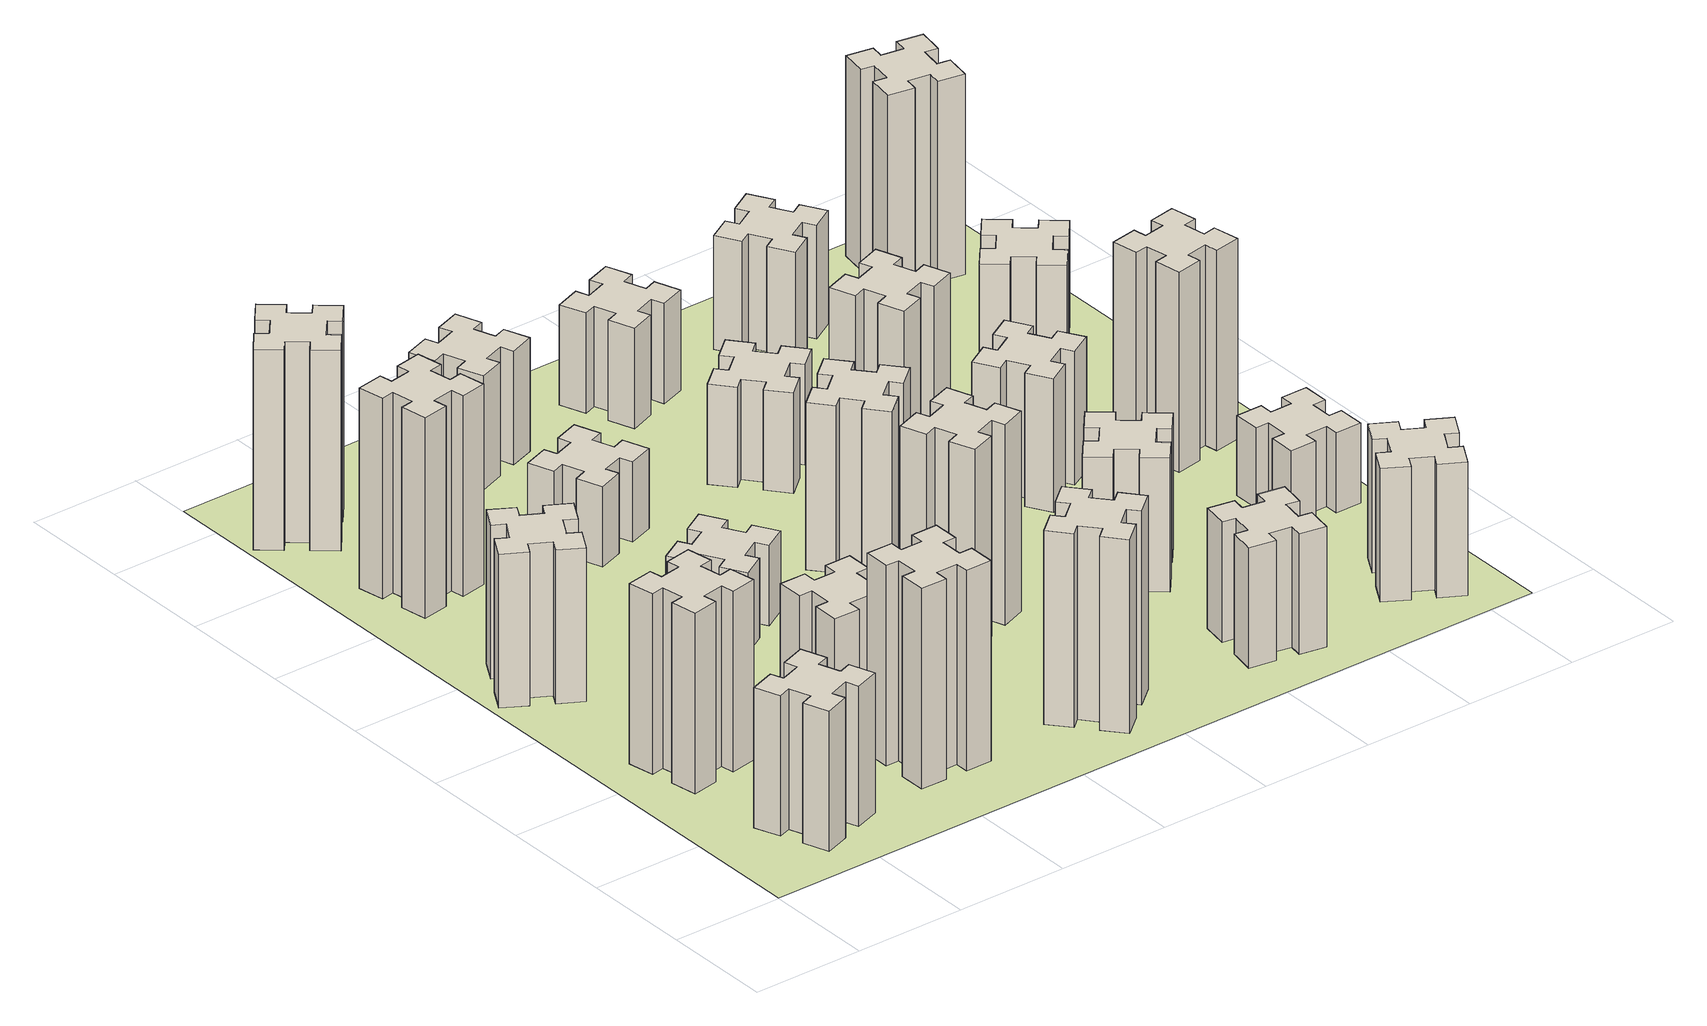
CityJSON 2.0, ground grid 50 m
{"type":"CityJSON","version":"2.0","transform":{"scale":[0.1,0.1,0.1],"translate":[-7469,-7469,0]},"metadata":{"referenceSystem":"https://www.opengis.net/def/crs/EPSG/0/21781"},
"CityObjects":{
"building1":{"type":"Building","attributes":{"class":"1000","function":"1000","usage":"1000","yearOfConstruction":2016,"roofType":"1000","measuredHeight":63,"storeysAboveGround":30,"storeysBelowGround":0},"geometry":[{"type":"Solid","lod":"1","boundaries":[[[[0,1,2,3,4,5,6,7,8,9,10,11,12,13,14,15,16,17,18,19]],[[17,16,20,21]],[[16,15,22,20]],[[15,14,23,22]],[[14,13,24,23]],[[13,12,25,24]],[[12,11,26,25]],[[11,10,27,26]],[[10,9,28,27]],[[9,8,29,28]],[[8,7,30,29]],[[7,6,31,30]],[[6,5,32,31]],[[5,4,33,32]],[[4,3,34,33]],[[3,2,35,34]],[[2,1,36,35]],[[1,0,37,36]],[[0,19,38,37]],[[19,18,39,38]],[[18,17,21,39]],[[24,25,26,27,28,29,30,31,32,33,34,35,36,37,38,39,21,20,22,23]]]]}]},
"building2":{"type":"Building","attributes":{"class":"1000","function":"1000","usage":"1000","yearOfConstruction":2016,"roofType":"1000","measuredHeight":81,"storeysAboveGround":30,"storeysBelowGround":0},"geometry":[{"type":"Solid","lod":"1","boundaries":[[[[40,41,42,43,44,45,46,47,48,49,50,51,52,53,54,55,56,57,58,59]],[[57,56,60,61]],[[56,55,62,60]],[[55,54,63,62]],[[54,53,64,63]],[[53,52,65,64]],[[52,51,66,65]],[[51,50,67,66]],[[50,49,68,67]],[[49,48,69,68]],[[48,47,70,69]],[[47,46,71,70]],[[46,45,72,71]],[[45,44,73,72]],[[44,43,74,73]],[[43,42,75,74]],[[42,41,76,75]],[[41,40,77,76]],[[40,59,78,77]],[[59,58,79,78]],[[58,57,61,79]],[[64,65,66,67,68,69,70,71,72,73,74,75,76,77,78,79,61,60,62,63]]]]}]},
"building3":{"type":"Building","attributes":{"class":"1000","function":"1000","usage":"1000","yearOfConstruction":2016,"roofType":"1000","measuredHeight":69,"storeysAboveGround":30,"storeysBelowGround":0},"geometry":[{"type":"Solid","lod":"1","boundaries":[[[[80,81,82,83,84,85,86,87,88,89,90,91,92,93,94,95,96,97,98,99]],[[97,96,100,101]],[[96,95,102,100]],[[95,94,103,102]],[[94,93,104,103]],[[93,92,105,104]],[[92,91,106,105]],[[91,90,107,106]],[[90,89,108,107]],[[89,88,109,108]],[[88,87,110,109]],[[87,86,111,110]],[[86,85,112,111]],[[85,84,113,112]],[[84,83,114,113]],[[83,82,115,114]],[[82,81,116,115]],[[81,80,117,116]],[[80,99,118,117]],[[99,98,119,118]],[[98,97,101,119]],[[104,105,106,107,108,109,110,111,112,113,114,115,116,117,118,119,101,100,102,103]]]]}]},
"building4":{"type":"Building","attributes":{"class":"1000","function":"1000","usage":"1000","yearOfConstruction":2016,"roofType":"1000","measuredHeight":90,"storeysAboveGround":30,"storeysBelowGround":0},"geometry":[{"type":"Solid","lod":"1","boundaries":[[[[120,121,122,123,124,125,126,127,128,129,130,131,132,133,134,135,136,137,138,139]],[[137,136,140,141]],[[136,135,142,140]],[[135,134,143,142]],[[134,133,144,143]],[[133,132,145,144]],[[132,131,146,145]],[[131,130,147,146]],[[130,129,148,147]],[[129,128,149,148]],[[128,127,150,149]],[[127,126,151,150]],[[126,125,152,151]],[[125,124,153,152]],[[124,123,154,153]],[[123,122,155,154]],[[122,121,156,155]],[[121,120,157,156]],[[120,139,158,157]],[[139,138,159,158]],[[138,137,141,159]],[[144,145,146,147,148,149,150,151,152,153,154,155,156,157,158,159,141,140,142,143]]]]}]},
"building5":{"type":"Building","attributes":{"class":"1000","function":"1000","usage":"1000","yearOfConstruction":2016,"roofType":"1000","measuredHeight":90,"storeysAboveGround":30,"storeysBelowGround":0},"geometry":[{"type":"Solid","lod":"1","boundaries":[[[[160,161,162,163,164,165,166,167,168,169,170,171,172,173,174,175,176,177,178,179]],[[177,176,180,181]],[[176,175,182,180]],[[175,174,183,182]],[[174,173,184,183]],[[173,172,185,184]],[[172,171,186,185]],[[171,170,187,186]],[[170,169,188,187]],[[169,168,189,188]],[[168,167,190,189]],[[167,166,191,190]],[[166,165,192,191]],[[165,164,193,192]],[[164,163,194,193]],[[163,162,195,194]],[[162,161,196,195]],[[161,160,197,196]],[[160,179,198,197]],[[179,178,199,198]],[[178,177,181,199]],[[184,185,186,187,188,189,190,191,192,193,194,195,196,197,198,199,181,180,182,183]]]]}]},
"building6":{"type":"Building","attributes":{"class":"1000","function":"1000","usage":"1000","yearOfConstruction":2016,"roofType":"1000","measuredHeight":90,"storeysAboveGround":30,"storeysBelowGround":0},"geometry":[{"type":"Solid","lod":"1","boundaries":[[[[200,201,202,203,204,205,206,207,208,209,210,211,212,213,214,215,216,217,218,219]],[[217,216,220,221]],[[216,215,222,220]],[[215,214,223,222]],[[214,213,224,223]],[[213,212,225,224]],[[212,211,226,225]],[[211,210,227,226]],[[210,209,228,227]],[[209,208,229,228]],[[208,207,230,229]],[[207,206,231,230]],[[206,205,232,231]],[[205,204,233,232]],[[204,203,234,233]],[[203,202,235,234]],[[202,201,236,235]],[[201,200,237,236]],[[200,219,238,237]],[[219,218,239,238]],[[218,217,221,239]],[[224,225,226,227,228,229,230,231,232,233,234,235,236,237,238,239,221,220,222,223]]]]}]},
"building7":{"type":"Building","attributes":{"class":"1000","function":"1000","usage":"1000","yearOfConstruction":2016,"roofType":"1000","measuredHeight":51,"storeysAboveGround":30,"storeysBelowGround":0},"geometry":[{"type":"Solid","lod":"1","boundaries":[[[[240,241,242,243,244,245,246,247,248,249,250,251,252,253,254,255,256,257,258,259]],[[257,256,260,261]],[[256,255,262,260]],[[255,254,263,262]],[[254,253,264,263]],[[253,252,265,264]],[[252,251,266,265]],[[251,250,267,266]],[[250,249,268,267]],[[249,248,269,268]],[[248,247,270,269]],[[247,246,271,270]],[[246,245,272,271]],[[245,244,273,272]],[[244,243,274,273]],[[243,242,275,274]],[[242,241,276,275]],[[241,240,277,276]],[[240,259,278,277]],[[259,258,279,278]],[[258,257,261,279]],[[264,265,266,267,268,269,270,271,272,273,274,275,276,277,278,279,261,260,262,263]]]]}]},
"building8":{"type":"Building","attributes":{"class":"1000","function":"1000","usage":"1000","yearOfConstruction":2016,"roofType":"1000","measuredHeight":36,"storeysAboveGround":30,"storeysBelowGround":0},"geometry":[{"type":"Solid","lod":"1","boundaries":[[[[280,281,282,283,284,285,286,287,288,289,290,291,292,293,294,295,296,297,298,299]],[[297,296,300,301]],[[296,295,302,300]],[[295,294,303,302]],[[294,293,304,303]],[[293,292,305,304]],[[292,291,306,305]],[[291,290,307,306]],[[290,289,308,307]],[[289,288,309,308]],[[288,287,310,309]],[[287,286,311,310]],[[286,285,312,311]],[[285,284,313,312]],[[284,283,314,313]],[[283,282,315,314]],[[282,281,316,315]],[[281,280,317,316]],[[280,299,318,317]],[[299,298,319,318]],[[298,297,301,319]],[[304,305,306,307,308,309,310,311,312,313,314,315,316,317,318,319,301,300,302,303]]]]}]},
"building9":{"type":"Building","attributes":{"class":"1000","function":"1000","usage":"1000","yearOfConstruction":2016,"roofType":"1000","measuredHeight":36,"storeysAboveGround":30,"storeysBelowGround":0},"geometry":[{"type":"Solid","lod":"1","boundaries":[[[[320,321,322,323,324,325,326,327,328,329,330,331,332,333,334,335,336,337,338,339]],[[337,336,340,341]],[[336,335,342,340]],[[335,334,343,342]],[[334,333,344,343]],[[333,332,345,344]],[[332,331,346,345]],[[331,330,347,346]],[[330,329,348,347]],[[329,328,349,348]],[[328,327,350,349]],[[327,326,351,350]],[[326,325,352,351]],[[325,324,353,352]],[[324,323,354,353]],[[323,322,355,354]],[[322,321,356,355]],[[321,320,357,356]],[[320,339,358,357]],[[339,338,359,358]],[[338,337,341,359]],[[344,345,346,347,348,349,350,351,352,353,354,355,356,357,358,359,341,340,342,343]]]]}]},
"building10":{"type":"Building","attributes":{"class":"1000","function":"1000","usage":"1000","yearOfConstruction":2016,"roofType":"1000","measuredHeight":87,"storeysAboveGround":30,"storeysBelowGround":0},"geometry":[{"type":"Solid","lod":"1","boundaries":[[[[360,361,362,363,364,365,366,367,368,369,370,371,372,373,374,375,376,377,378,379]],[[377,376,380,381]],[[376,375,382,380]],[[375,374,383,382]],[[374,373,384,383]],[[373,372,385,384]],[[372,371,386,385]],[[371,370,387,386]],[[370,369,388,387]],[[369,368,389,388]],[[368,367,390,389]],[[367,366,391,390]],[[366,365,392,391]],[[365,364,393,392]],[[364,363,394,393]],[[363,362,395,394]],[[362,361,396,395]],[[361,360,397,396]],[[360,379,398,397]],[[379,378,399,398]],[[378,377,381,399]],[[384,385,386,387,388,389,390,391,392,393,394,395,396,397,398,399,381,380,382,383]]]]}]},
"building11":{"type":"Building","attributes":{"class":"1000","function":"1000","usage":"1000","yearOfConstruction":2016,"roofType":"1000","measuredHeight":51,"storeysAboveGround":30,"storeysBelowGround":0},"geometry":[{"type":"Solid","lod":"1","boundaries":[[[[400,401,402,403,404,405,406,407,408,409,410,411,412,413,414,415,416,417,418,419]],[[417,416,420,421]],[[416,415,422,420]],[[415,414,423,422]],[[414,413,424,423]],[[413,412,425,424]],[[412,411,426,425]],[[411,410,427,426]],[[410,409,428,427]],[[409,408,429,428]],[[408,407,430,429]],[[407,406,431,430]],[[406,405,432,431]],[[405,404,433,432]],[[404,403,434,433]],[[403,402,435,434]],[[402,401,436,435]],[[401,400,437,436]],[[400,419,438,437]],[[419,418,439,438]],[[418,417,421,439]],[[424,425,426,427,428,429,430,431,432,433,434,435,436,437,438,439,421,420,422,423]]]]}]},
"building12":{"type":"Building","attributes":{"class":"1000","function":"1000","usage":"1000","yearOfConstruction":2016,"roofType":"1000","measuredHeight":90,"storeysAboveGround":30,"storeysBelowGround":0},"geometry":[{"type":"Solid","lod":"1","boundaries":[[[[440,441,442,443,444,445,446,447,448,449,450,451,452,453,454,455,456,457,458,459]],[[457,456,460,461]],[[456,455,462,460]],[[455,454,463,462]],[[454,453,464,463]],[[453,452,465,464]],[[452,451,466,465]],[[451,450,467,466]],[[450,449,468,467]],[[449,448,469,468]],[[448,447,470,469]],[[447,446,471,470]],[[446,445,472,471]],[[445,444,473,472]],[[444,443,474,473]],[[443,442,475,474]],[[442,441,476,475]],[[441,440,477,476]],[[440,459,478,477]],[[459,458,479,478]],[[458,457,461,479]],[[464,465,466,467,468,469,470,471,472,473,474,475,476,477,478,479,461,460,462,463]]]]}]},
"building13":{"type":"Building","attributes":{"class":"1000","function":"1000","usage":"1000","yearOfConstruction":2016,"roofType":"1000","measuredHeight":75,"storeysAboveGround":30,"storeysBelowGround":0},"geometry":[{"type":"Solid","lod":"1","boundaries":[[[[480,481,482,483,484,485,486,487,488,489,490,491,492,493,494,495,496,497,498,499]],[[497,496,500,501]],[[496,495,502,500]],[[495,494,503,502]],[[494,493,504,503]],[[493,492,505,504]],[[492,491,506,505]],[[491,490,507,506]],[[490,489,508,507]],[[489,488,509,508]],[[488,487,510,509]],[[487,486,511,510]],[[486,485,512,511]],[[485,484,513,512]],[[484,483,514,513]],[[483,482,515,514]],[[482,481,516,515]],[[481,480,517,516]],[[480,499,518,517]],[[499,498,519,518]],[[498,497,501,519]],[[504,505,506,507,508,509,510,511,512,513,514,515,516,517,518,519,501,500,502,503]]]]}]},
"building14":{"type":"Building","attributes":{"class":"1000","function":"1000","usage":"1000","yearOfConstruction":2016,"roofType":"1000","measuredHeight":45,"storeysAboveGround":30,"storeysBelowGround":0},"geometry":[{"type":"Solid","lod":"1","boundaries":[[[[520,521,522,523,524,525,526,527,528,529,530,531,532,533,534,535,536,537,538,539]],[[537,536,540,541]],[[536,535,542,540]],[[535,534,543,542]],[[534,533,544,543]],[[533,532,545,544]],[[532,531,546,545]],[[531,530,547,546]],[[530,529,548,547]],[[529,528,549,548]],[[528,527,550,549]],[[527,526,551,550]],[[526,525,552,551]],[[525,524,553,552]],[[524,523,554,553]],[[523,522,555,554]],[[522,521,556,555]],[[521,520,557,556]],[[520,539,558,557]],[[539,538,559,558]],[[538,537,541,559]],[[544,545,546,547,548,549,550,551,552,553,554,555,556,557,558,559,541,540,542,543]]]]}]},
"building15":{"type":"Building","attributes":{"class":"1000","function":"1000","usage":"1000","yearOfConstruction":2016,"roofType":"1000","measuredHeight":54,"storeysAboveGround":30,"storeysBelowGround":0},"geometry":[{"type":"Solid","lod":"1","boundaries":[[[[560,561,562,563,564,565,566,567,568,569,570,571,572,573,574,575,576,577,578,579]],[[577,576,580,581]],[[576,575,582,580]],[[575,574,583,582]],[[574,573,584,583]],[[573,572,585,584]],[[572,571,586,585]],[[571,570,587,586]],[[570,569,588,587]],[[569,568,589,588]],[[568,567,590,589]],[[567,566,591,590]],[[566,565,592,591]],[[565,564,593,592]],[[564,563,594,593]],[[563,562,595,594]],[[562,561,596,595]],[[561,560,597,596]],[[560,579,598,597]],[[579,578,599,598]],[[578,577,581,599]],[[584,585,586,587,588,589,590,591,592,593,594,595,596,597,598,599,581,580,582,583]]]]}]},
"building16":{"type":"Building","attributes":{"class":"1000","function":"1000","usage":"1000","yearOfConstruction":2016,"roofType":"1000","measuredHeight":45,"storeysAboveGround":30,"storeysBelowGround":0},"geometry":[{"type":"Solid","lod":"1","boundaries":[[[[600,601,602,603,604,605,606,607,608,609,610,611,612,613,614,615,616,617,618,619]],[[617,616,620,621]],[[616,615,622,620]],[[615,614,623,622]],[[614,613,624,623]],[[613,612,625,624]],[[612,611,626,625]],[[611,610,627,626]],[[610,609,628,627]],[[609,608,629,628]],[[608,607,630,629]],[[607,606,631,630]],[[606,605,632,631]],[[605,604,633,632]],[[604,603,634,633]],[[603,602,635,634]],[[602,601,636,635]],[[601,600,637,636]],[[600,619,638,637]],[[619,618,639,638]],[[618,617,621,639]],[[624,625,626,627,628,629,630,631,632,633,634,635,636,637,638,639,621,620,622,623]]]]}]},
"building17":{"type":"Building","attributes":{"class":"1000","function":"1000","usage":"1000","yearOfConstruction":2016,"roofType":"1000","measuredHeight":60,"storeysAboveGround":30,"storeysBelowGround":0},"geometry":[{"type":"Solid","lod":"1","boundaries":[[[[640,641,642,643,644,645,646,647,648,649,650,651,652,653,654,655,656,657,658,659]],[[657,656,660,661]],[[656,655,662,660]],[[655,654,663,662]],[[654,653,664,663]],[[653,652,665,664]],[[652,651,666,665]],[[651,650,667,666]],[[650,649,668,667]],[[649,648,669,668]],[[648,647,670,669]],[[647,646,671,670]],[[646,645,672,671]],[[645,644,673,672]],[[644,643,674,673]],[[643,642,675,674]],[[642,641,676,675]],[[641,640,677,676]],[[640,659,678,677]],[[659,658,679,678]],[[658,657,661,679]],[[664,665,666,667,668,669,670,671,672,673,674,675,676,677,678,679,661,660,662,663]]]]}]},
"building18":{"type":"Building","attributes":{"class":"1000","function":"1000","usage":"1000","yearOfConstruction":2016,"roofType":"1000","measuredHeight":60,"storeysAboveGround":30,"storeysBelowGround":0},"geometry":[{"type":"Solid","lod":"1","boundaries":[[[[680,681,682,683,684,685,686,687,688,689,690,691,692,693,694,695,696,697,698,699]],[[697,696,700,701]],[[696,695,702,700]],[[695,694,703,702]],[[694,693,704,703]],[[693,692,705,704]],[[692,691,706,705]],[[691,690,707,706]],[[690,689,708,707]],[[689,688,709,708]],[[688,687,710,709]],[[687,686,711,710]],[[686,685,712,711]],[[685,684,713,712]],[[684,683,714,713]],[[683,682,715,714]],[[682,681,716,715]],[[681,680,717,716]],[[680,699,718,717]],[[699,698,719,718]],[[698,697,701,719]],[[704,705,706,707,708,709,710,711,712,713,714,715,716,717,718,719,701,700,702,703]]]]}]},
"building19":{"type":"Building","attributes":{"class":"1000","function":"1000","usage":"1000","yearOfConstruction":2016,"roofType":"1000","measuredHeight":60,"storeysAboveGround":30,"storeysBelowGround":0},"geometry":[{"type":"Solid","lod":"1","boundaries":[[[[720,721,722,723,724,725,726,727,728,729,730,731,732,733,734,735,736,737,738,739]],[[737,736,740,741]],[[736,735,742,740]],[[735,734,743,742]],[[734,733,744,743]],[[733,732,745,744]],[[732,731,746,745]],[[731,730,747,746]],[[730,729,748,747]],[[729,728,749,748]],[[728,727,750,749]],[[727,726,751,750]],[[726,725,752,751]],[[725,724,753,752]],[[724,723,754,753]],[[723,722,755,754]],[[722,721,756,755]],[[721,720,757,756]],[[720,739,758,757]],[[739,738,759,758]],[[738,737,741,759]],[[744,745,746,747,748,749,750,751,752,753,754,755,756,757,758,759,741,740,742,743]]]]}]},
"building20":{"type":"Building","attributes":{"class":"1000","function":"1000","usage":"1000","yearOfConstruction":2016,"roofType":"1000","measuredHeight":60,"storeysAboveGround":30,"storeysBelowGround":0},"geometry":[{"type":"Solid","lod":"1","boundaries":[[[[760,761,762,763,764,765,766,767,768,769,770,771,772,773,774,775,776,777,778,779]],[[777,776,780,781]],[[776,775,782,780]],[[775,774,783,782]],[[774,773,784,783]],[[773,772,785,784]],[[772,771,786,785]],[[771,770,787,786]],[[770,769,788,787]],[[769,768,789,788]],[[768,767,790,789]],[[767,766,791,790]],[[766,765,792,791]],[[765,764,793,792]],[[764,763,794,793]],[[763,762,795,794]],[[762,761,796,795]],[[761,760,797,796]],[[760,779,798,797]],[[779,778,799,798]],[[778,777,781,799]],[[784,785,786,787,788,789,790,791,792,793,794,795,796,797,798,799,781,780,782,783]]]]}]},
"building21":{"type":"Building","attributes":{"class":"1000","function":"1000","usage":"1000","yearOfConstruction":2016,"roofType":"1000","measuredHeight":51,"storeysAboveGround":30,"storeysBelowGround":0},"geometry":[{"type":"Solid","lod":"1","boundaries":[[[[800,801,802,803,804,805,806,807,808,809,810,811,812,813,814,815,816,817,818,819]],[[817,816,820,821]],[[816,815,822,820]],[[815,814,823,822]],[[814,813,824,823]],[[813,812,825,824]],[[812,811,826,825]],[[811,810,827,826]],[[810,809,828,827]],[[809,808,829,828]],[[808,807,830,829]],[[807,806,831,830]],[[806,805,832,831]],[[805,804,833,832]],[[804,803,834,833]],[[803,802,835,834]],[[802,801,836,835]],[[801,800,837,836]],[[800,819,838,837]],[[819,818,839,838]],[[818,817,821,839]],[[824,825,826,827,828,829,830,831,832,833,834,835,836,837,838,839,821,820,822,823]]]]}]},
"building22":{"type":"Building","attributes":{"class":"1000","function":"1000","usage":"1000","yearOfConstruction":2016,"roofType":"1000","measuredHeight":36,"storeysAboveGround":30,"storeysBelowGround":0},"geometry":[{"type":"Solid","lod":"1","boundaries":[[[[840,841,842,843,844,845,846,847,848,849,850,851,852,853,854,855,856,857,858,859]],[[857,856,860,861]],[[856,855,862,860]],[[855,854,863,862]],[[854,853,864,863]],[[853,852,865,864]],[[852,851,866,865]],[[851,850,867,866]],[[850,849,868,867]],[[849,848,869,868]],[[848,847,870,869]],[[847,846,871,870]],[[846,845,872,871]],[[845,844,873,872]],[[844,843,874,873]],[[843,842,875,874]],[[842,841,876,875]],[[841,840,877,876]],[[840,859,878,877]],[[859,858,879,878]],[[858,857,861,879]],[[864,865,866,867,868,869,870,871,872,873,874,875,876,877,878,879,861,860,862,863]]]]}]},
"building23":{"type":"Building","attributes":{"class":"1000","function":"1000","usage":"1000","yearOfConstruction":2016,"roofType":"1000","measuredHeight":90,"storeysAboveGround":30,"storeysBelowGround":0},"geometry":[{"type":"Solid","lod":"1","boundaries":[[[[880,881,882,883,884,885,886,887,888,889,890,891,892,893,894,895,896,897,898,899]],[[897,896,900,901]],[[896,895,902,900]],[[895,894,903,902]],[[894,893,904,903]],[[893,892,905,904]],[[892,891,906,905]],[[891,890,907,906]],[[890,889,908,907]],[[889,888,909,908]],[[888,887,910,909]],[[887,886,911,910]],[[886,885,912,911]],[[885,884,913,912]],[[884,883,914,913]],[[883,882,915,914]],[[882,881,916,915]],[[881,880,917,916]],[[880,899,918,917]],[[899,898,919,918]],[[898,897,901,919]],[[904,905,906,907,908,909,910,911,912,913,914,915,916,917,918,919,901,900,902,903]]]]}]},
"building24":{"type":"Building","attributes":{"class":"1000","function":"1000","usage":"1000","yearOfConstruction":2016,"roofType":"1000","measuredHeight":45,"storeysAboveGround":30,"storeysBelowGround":0},"geometry":[{"type":"Solid","lod":"1","boundaries":[[[[920,921,922,923,924,925,926,927,928,929,930,931,932,933,934,935,936,937,938,939]],[[937,936,940,941]],[[936,935,942,940]],[[935,934,943,942]],[[934,933,944,943]],[[933,932,945,944]],[[932,931,946,945]],[[931,930,947,946]],[[930,929,948,947]],[[929,928,949,948]],[[928,927,950,949]],[[927,926,951,950]],[[926,925,952,951]],[[925,924,953,952]],[[924,923,954,953]],[[923,922,955,954]],[[922,921,956,955]],[[921,920,957,956]],[[920,939,958,957]],[[939,938,959,958]],[[938,937,941,959]],[[944,945,946,947,948,949,950,951,952,953,954,955,956,957,958,959,941,940,942,943]]]]}]},
"building25":{"type":"Building","attributes":{"class":"1000","function":"1000","usage":"1000","yearOfConstruction":2016,"roofType":"1000","measuredHeight":90,"storeysAboveGround":30,"storeysBelowGround":0},"geometry":[{"type":"Solid","lod":"1","boundaries":[[[[960,961,962,963,964,965,966,967,968,969,970,971,972,973,974,975,976,977,978,979]],[[977,976,980,981]],[[976,975,982,980]],[[975,974,983,982]],[[974,973,984,983]],[[973,972,985,984]],[[972,971,986,985]],[[971,970,987,986]],[[970,969,988,987]],[[969,968,989,988]],[[968,967,990,989]],[[967,966,991,990]],[[966,965,992,991]],[[965,964,993,992]],[[964,963,994,993]],[[963,962,995,994]],[[962,961,996,995]],[[961,960,997,996]],[[960,979,998,997]],[[979,978,999,998]],[[978,977,981,999]],[[984,985,986,987,988,989,990,991,992,993,994,995,996,997,998,999,981,980,982,983]]]]}]},
"landuse1":{"type":"LandUse","attributes":{"name":"plot1","function":"1010"},"geometry":[{"type":"MultiSurface","lod":"1","boundaries":[[[1000,1001,1002,1003]]]}]}
},
"vertices":[
[355,385,0],[389,291,0],[333,270,0],[374,157,0],[487,199,0],[466,255,0],[560,289,0],[580,233,0],[693,274,0],[652,387,0],[596,366,0],[562,460,0],[618,480,0],[577,593,0],[464,552,0],[485,496,0],[391,462,0],[370,518,0],[257,477,0],[299,364,0],[391,462,630],[370,518,630],[485,496,630],[464,552,630],[577,593,630],[618,480,630],[562,460,630],[596,366,630],[652,387,630],[693,274,630],[580,233,630],[560,289,630],[466,255,630],[487,199,630],[374,157,630],[333,270,630],[389,291,630],[355,385,630],[299,364,630],[257,477,630],
[405,1132,0],[307,1115,0],[297,1174,0],[178,1153,0],[199,1035,0],[258,1045,0],[276,947,0],[217,937,0],[237,818,0],[356,839,0],[345,898,0],[444,916,0],[454,857,0],[572,877,0],[551,996,0],[492,985,0],[475,1084,0],[534,1094,0],[513,1212,0],[395,1191,0],[475,1084,810],[534,1094,810],[492,985,810],[551,996,810],[572,877,810],[454,857,810],[444,916,810],[345,898,810],[356,839,810],[237,818,810],[217,937,810],[276,947,810],[258,1045,810],[199,1035,810],[178,1153,810],[297,1174,810],[307,1115,810],[405,1132,810],[395,1191,810],[513,1212,810],
[374,1926,0],[287,1976,0],[317,2028,0],[213,2088,0],[153,1984,0],[205,1954,0],[155,1867,0],[103,1897,0],[43,1793,0],[147,1733,0],[177,1785,0],[264,1735,0],[234,1683,0],[338,1623,0],[398,1727,0],[346,1757,0],[396,1844,0],[448,1814,0],[508,1918,0],[404,1978,0],[396,1844,690],[448,1814,690],[346,1757,690],[398,1727,690],[338,1623,690],[234,1683,690],[264,1735,690],[177,1785,690],[147,1733,690],[43,1793,690],[103,1897,690],[155,1867,690],[205,1954,690],[153,1984,690],[213,2088,690],[317,2028,690],[287,1976,690],[374,1926,690],[404,1978,690],[508,1918,690],
[405,2812,0],[307,2795,0],[297,2854,0],[178,2833,0],[199,2715,0],[258,2725,0],[276,2627,0],[217,2617,0],[237,2498,0],[356,2519,0],[345,2578,0],[444,2596,0],[454,2537,0],[572,2557,0],[551,2676,0],[492,2665,0],[475,2764,0],[534,2774,0],[513,2892,0],[395,2871,0],[475,2764,900],[534,2774,900],[492,2665,900],[551,2676,900],[572,2557,900],[454,2537,900],[444,2596,900],[345,2578,900],[356,2519,900],[237,2498,900],[217,2617,900],[276,2627,900],[258,2725,900],[199,2715,900],[178,2833,900],[297,2854,900],[307,2795,900],[405,2812,900],[395,2871,900],[513,2892,900],
[1165,585,0],[1065,585,0],[1065,645,0],[945,645,0],[945,525,0],[1005,525,0],[1005,425,0],[945,425,0],[945,305,0],[1065,305,0],[1065,365,0],[1165,365,0],[1165,305,0],[1285,305,0],[1285,425,0],[1225,425,0],[1225,525,0],[1285,525,0],[1285,645,0],[1165,645,0],[1225,525,900],[1285,525,900],[1225,425,900],[1285,425,900],[1285,305,900],[1165,305,900],[1165,365,900],[1065,365,900],[1065,305,900],[945,305,900],[945,425,900],[1005,425,900],[1005,525,900],[945,525,900],[945,645,900],[1065,645,900],[1065,585,900],[1165,585,900],[1165,645,900],[1285,645,900],
[384,3387,0],[308,3452,0],[346,3498,0],[254,3575,0],[177,3483,0],[223,3444,0],[159,3368,0],[113,3406,0],[36,3314,0],[128,3237,0],[166,3283,0],[243,3219,0],[204,3173,0],[296,3096,0],[373,3188,0],[327,3226,0],[392,3303,0],[438,3264,0],[515,3356,0],[423,3433,0],[392,3303,900],[438,3264,900],[327,3226,900],[373,3188,900],[296,3096,900],[204,3173,900],[243,3219,900],[166,3283,900],[128,3237,900],[36,3314,900],[113,3406,900],[159,3368,900],[223,3444,900],[177,3483,900],[254,3575,900],[346,3498,900],[308,3452,900],[384,3387,900],[423,3433,900],[515,3356,900],
[1165,1125,0],[1065,1125,0],[1065,1185,0],[945,1185,0],[945,1065,0],[1005,1065,0],[1005,965,0],[945,965,0],[945,845,0],[1065,845,0],[1065,905,0],[1165,905,0],[1165,845,0],[1285,845,0],[1285,965,0],[1225,965,0],[1225,1065,0],[1285,1065,0],[1285,1185,0],[1165,1185,0],[1225,1065,510],[1285,1065,510],[1225,965,510],[1285,965,510],[1285,845,510],[1165,845,510],[1165,905,510],[1065,905,510],[1065,845,510],[945,845,510],[945,965,510],[1005,965,510],[1005,1065,510],[945,1065,510],[945,1185,510],[1065,1185,510],[1065,1125,510],[1165,1125,510],[1165,1185,510],[1285,1185,510],
[995,1744,0],[1045,1657,0],[993,1627,0],[1053,1523,0],[1157,1583,0],[1127,1635,0],[1214,1685,0],[1244,1633,0],[1348,1693,0],[1288,1797,0],[1236,1767,0],[1186,1854,0],[1238,1884,0],[1178,1988,0],[1074,1928,0],[1104,1876,0],[1017,1826,0],[987,1878,0],[883,1818,0],[943,1714,0],[1017,1826,360],[987,1878,360],[1104,1876,360],[1074,1928,360],[1178,1988,360],[1238,1884,360],[1186,1854,360],[1236,1767,360],[1288,1797,360],[1348,1693,360],[1244,1633,360],[1214,1685,360],[1127,1635,360],[1157,1583,360],[1053,1523,360],[993,1627,360],[1045,1657,360],[995,1744,360],[943,1714,360],[883,1818,360],
[1125,2716,0],[1031,2682,0],[1010,2738,0],[897,2697,0],[939,2584,0],[995,2605,0],[1029,2511,0],[973,2490,0],[1014,2377,0],[1127,2419,0],[1106,2475,0],[1200,2509,0],[1220,2453,0],[1333,2494,0],[1292,2607,0],[1236,2586,0],[1202,2680,0],[1258,2700,0],[1217,2813,0],[1104,2772,0],[1202,2680,360],[1258,2700,360],[1236,2586,360],[1292,2607,360],[1333,2494,360],[1220,2453,360],[1200,2509,360],[1106,2475,360],[1127,2419,360],[1014,2377,360],[973,2490,360],[1029,2511,360],[995,2605,360],[939,2584,360],[897,2697,360],[1010,2738,360],[1031,2682,360],[1125,2716,360],[1104,2772,360],[1217,2813,360],
[1823,492,0],[1746,427,0],[1708,473,0],[1616,396,0],[1693,304,0],[1739,343,0],[1803,266,0],[1757,228,0],[1834,136,0],[1926,213,0],[1888,259,0],[1964,323,0],[2003,277,0],[2095,354,0],[2018,446,0],[1972,408,0],[1907,484,0],[1953,523,0],[1876,615,0],[1784,538,0],[1907,484,870],[1953,523,870],[1972,408,870],[2018,446,870],[2095,354,870],[2003,277,870],[1964,323,870],[1888,259,870],[1926,213,870],[1834,136,870],[1757,228,870],[1803,266,870],[1739,343,870],[1693,304,870],[1616,396,870],[1708,473,870],[1746,427,870],[1823,492,870],[1784,538,870],[1876,615,870],
[1125,3456,0],[1031,3422,0],[1010,3478,0],[897,3437,0],[939,3324,0],[995,3345,0],[1029,3251,0],[973,3230,0],[1014,3117,0],[1127,3159,0],[1106,3215,0],[1200,3249,0],[1220,3193,0],[1333,3234,0],[1292,3347,0],[1236,3326,0],[1202,3420,0],[1258,3440,0],[1217,3553,0],[1104,3512,0],[1202,3420,510],[1258,3440,510],[1236,3326,510],[1292,3347,510],[1333,3234,510],[1220,3193,510],[1200,3249,510],[1106,3215,510],[1127,3159,510],[1014,3117,510],[973,3230,510],[1029,3251,510],[995,3345,510],[939,3324,510],[897,3437,510],[1010,3478,510],[1031,3422,510],[1125,3456,510],[1104,3512,510],[1217,3553,510],
[1846,1095,0],[1940,1129,0],[1960,1073,0],[2073,1114,0],[2032,1227,0],[1976,1206,0],[1942,1300,0],[1998,1320,0],[1957,1433,0],[1844,1392,0],[1865,1336,0],[1771,1302,0],[1750,1358,0],[1637,1317,0],[1679,1204,0],[1735,1225,0],[1769,1131,0],[1713,1110,0],[1754,997,0],[1867,1039,0],[1769,1131,900],[1713,1110,900],[1735,1225,900],[1679,1204,900],[1637,1317,900],[1750,1358,900],[1771,1302,900],[1865,1336,900],[1844,1392,900],[1957,1433,900],[1998,1320,900],[1942,1300,900],[1976,1206,900],[2032,1227,900],[2073,1114,900],[1960,1073,900],[1940,1129,900],[1846,1095,900],[1867,1039,900],[1754,997,900],
[1888,1739,0],[1964,1803,0],[2003,1757,0],[2095,1834,0],[2018,1926,0],[1972,1888,0],[1907,1964,0],[1953,2003,0],[1876,2095,0],[1784,2018,0],[1823,1972,0],[1746,1907,0],[1708,1953,0],[1616,1876,0],[1693,1784,0],[1739,1823,0],[1803,1746,0],[1757,1708,0],[1834,1616,0],[1926,1693,0],[1803,1746,750],[1757,1708,750],[1739,1823,750],[1693,1784,750],[1616,1876,750],[1708,1953,750],[1746,1907,750],[1823,1972,750],[1784,2018,750],[1876,2095,750],[1953,2003,750],[1907,1964,750],[1972,1888,750],[2018,1926,750],[2095,1834,750],[2003,1757,750],[1964,1803,750],[1888,1739,750],[1926,1693,750],[1834,1616,750],
[1988,2479,0],[2064,2543,0],[2103,2497,0],[2195,2574,0],[2118,2666,0],[2072,2628,0],[2007,2704,0],[2053,2743,0],[1976,2835,0],[1884,2758,0],[1923,2712,0],[1846,2647,0],[1808,2693,0],[1716,2616,0],[1793,2524,0],[1839,2563,0],[1903,2486,0],[1857,2448,0],[1934,2356,0],[2026,2433,0],[1903,2486,450],[1857,2448,450],[1839,2563,450],[1793,2524,450],[1716,2616,450],[1808,2693,450],[1846,2647,450],[1923,2712,450],[1884,2758,450],[1976,2835,450],[2053,2743,450],[2007,2704,450],[2072,2628,450],[2118,2666,450],[2195,2574,450],[2103,2497,450],[2064,2543,450],[1988,2479,450],[2026,2433,450],[1934,2356,450],
[2764,475,0],[2665,492,0],[2676,551,0],[2557,572,0],[2537,454,0],[2596,444,0],[2578,345,0],[2519,356,0],[2498,237,0],[2617,217,0],[2627,276,0],[2725,258,0],[2715,199,0],[2833,178,0],[2854,297,0],[2795,307,0],[2812,405,0],[2871,395,0],[2892,513,0],[2774,534,0],[2812,405,540],[2871,395,540],[2795,307,540],[2854,297,540],[2833,178,540],[2715,199,540],[2725,258,540],[2627,276,540],[2617,217,540],[2498,237,540],[2519,356,540],[2578,345,540],[2596,444,540],[2537,454,540],[2557,572,540],[2676,551,540],[2665,492,540],[2764,475,540],[2774,534,540],[2892,513,540],
[1865,3456,0],[1771,3422,0],[1750,3478,0],[1637,3437,0],[1679,3324,0],[1735,3345,0],[1769,3251,0],[1713,3230,0],[1754,3117,0],[1867,3159,0],[1846,3215,0],[1940,3249,0],[1960,3193,0],[2073,3234,0],[2032,3347,0],[1976,3326,0],[1942,3420,0],[1998,3440,0],[1957,3553,0],[1844,3512,0],[1942,3420,450],[1998,3440,450],[1976,3326,450],[2032,3347,450],[2073,3234,450],[1960,3193,450],[1940,3249,450],[1846,3215,450],[1867,3159,450],[1754,3117,450],[1713,3230,450],[1769,3251,450],[1735,3345,450],[1679,3324,450],[1637,3437,450],[1750,3478,450],[1771,3422,450],[1865,3456,450],[1844,3512,450],[1957,3553,450],
[2647,1006,0],[2712,1083,0],[2758,1044,0],[2835,1136,0],[2743,1213,0],[2704,1167,0],[2628,1232,0],[2666,1278,0],[2574,1355,0],[2497,1263,0],[2543,1224,0],[2479,1148,0],[2433,1186,0],[2356,1094,0],[2448,1017,0],[2486,1063,0],[2563,999,0],[2524,953,0],[2616,876,0],[2693,968,0],[2563,999,600],[2524,953,600],[2486,1063,600],[2448,1017,600],[2356,1094,600],[2433,1186,600],[2479,1148,600],[2543,1224,600],[2497,1263,600],[2574,1355,600],[2666,1278,600],[2628,1232,600],[2704,1167,600],[2743,1213,600],[2835,1136,600],[2758,1044,600],[2712,1083,600],[2647,1006,600],[2693,968,600],[2616,876,600],
[2816,1867,0],[2766,1954,0],[2818,1984,0],[2758,2088,0],[2654,2028,0],[2684,1976,0],[2597,1926,0],[2567,1978,0],[2463,1918,0],[2523,1814,0],[2575,1844,0],[2625,1757,0],[2573,1727,0],[2633,1623,0],[2737,1683,0],[2707,1735,0],[2794,1785,0],[2824,1733,0],[2928,1793,0],[2868,1897,0],[2794,1785,600],[2824,1733,600],[2707,1735,600],[2737,1683,600],[2633,1623,600],[2573,1727,600],[2625,1757,600],[2575,1844,600],[2523,1814,600],[2463,1918,600],[2567,1978,600],[2597,1926,600],[2684,1976,600],[2654,2028,600],[2758,2088,600],[2818,1984,600],[2766,1954,600],[2816,1867,600],[2868,1897,600],[2928,1793,600],
[2586,2475,0],[2680,2509,0],[2700,2453,0],[2813,2494,0],[2772,2607,0],[2716,2586,0],[2682,2680,0],[2738,2700,0],[2697,2813,0],[2584,2772,0],[2605,2716,0],[2511,2682,0],[2490,2738,0],[2377,2697,0],[2419,2584,0],[2475,2605,0],[2509,2511,0],[2453,2490,0],[2494,2377,0],[2607,2419,0],[2509,2511,600],[2453,2490,600],[2475,2605,600],[2419,2584,600],[2377,2697,600],[2490,2738,600],[2511,2682,600],[2605,2716,600],[2584,2772,600],[2697,2813,600],[2738,2700,600],[2682,2680,600],[2716,2586,600],[2772,2607,600],[2813,2494,600],[2700,2453,600],[2680,2509,600],[2586,2475,600],[2607,2419,600],[2494,2377,600],
[3365,474,0],[3315,387,0],[3263,417,0],[3203,313,0],[3307,253,0],[3337,305,0],[3424,255,0],[3394,203,0],[3498,143,0],[3558,247,0],[3506,277,0],[3556,364,0],[3608,334,0],[3668,438,0],[3564,498,0],[3534,446,0],[3447,496,0],[3477,548,0],[3373,608,0],[3313,504,0],[3447,496,600],[3477,548,600],[3534,446,600],[3564,498,600],[3668,438,600],[3608,334,600],[3556,364,600],[3506,277,600],[3558,247,600],[3498,143,600],[3394,203,600],[3424,255,600],[3337,305,600],[3307,253,600],[3203,313,600],[3263,417,600],[3315,387,600],[3365,474,600],[3313,504,600],[3373,608,600],
[2716,3347,0],[2666,3434,0],[2718,3464,0],[2658,3568,0],[2554,3508,0],[2584,3456,0],[2497,3406,0],[2467,3458,0],[2363,3398,0],[2423,3294,0],[2475,3324,0],[2525,3237,0],[2473,3207,0],[2533,3103,0],[2637,3163,0],[2607,3215,0],[2694,3265,0],[2724,3213,0],[2828,3273,0],[2768,3377,0],[2694,3265,510],[2724,3213,510],[2607,3215,510],[2637,3163,510],[2533,3103,510],[2473,3207,510],[2525,3237,510],[2475,3324,510],[2423,3294,510],[2363,3398,510],[2467,3458,510],[2497,3406,510],[2584,3456,510],[2554,3508,510],[2658,3568,510],[2718,3464,510],[2666,3434,510],[2716,3347,510],[2768,3377,510],[2828,3273,510],
[3325,1165,0],[3325,1065,0],[3265,1065,0],[3265,945,0],[3385,945,0],[3385,1005,0],[3485,1005,0],[3485,945,0],[3605,945,0],[3605,1065,0],[3545,1065,0],[3545,1165,0],[3605,1165,0],[3605,1285,0],[3485,1285,0],[3485,1225,0],[3385,1225,0],[3385,1285,0],[3265,1285,0],[3265,1165,0],[3385,1225,360],[3385,1285,360],[3485,1225,360],[3485,1285,360],[3605,1285,360],[3605,1165,360],[3545,1165,360],[3545,1065,360],[3605,1065,360],[3605,945,360],[3485,945,360],[3485,1005,360],[3385,1005,360],[3385,945,360],[3265,945,360],[3265,1065,360],[3325,1065,360],[3325,1165,360],[3265,1165,360],[3265,1285,360],
[3365,1872,0],[3267,1855,0],[3257,1914,0],[3138,1893,0],[3159,1775,0],[3218,1785,0],[3236,1687,0],[3177,1677,0],[3197,1558,0],[3316,1579,0],[3305,1638,0],[3404,1656,0],[3414,1597,0],[3532,1617,0],[3511,1736,0],[3452,1725,0],[3435,1824,0],[3494,1834,0],[3473,1952,0],[3355,1931,0],[3435,1824,900],[3494,1834,900],[3452,1725,900],[3511,1736,900],[3532,1617,900],[3414,1597,900],[3404,1656,900],[3305,1638,900],[3316,1579,900],[3197,1558,900],[3177,1677,900],[3236,1687,900],[3218,1785,900],[3159,1775,900],[3138,1893,900],[3257,1914,900],[3267,1855,900],[3365,1872,900],[3355,1931,900],[3473,1952,900],
[3444,2747,0],[3368,2812,0],[3406,2858,0],[3314,2935,0],[3237,2843,0],[3283,2804,0],[3219,2728,0],[3173,2766,0],[3096,2674,0],[3188,2597,0],[3226,2643,0],[3303,2579,0],[3264,2533,0],[3356,2456,0],[3433,2548,0],[3387,2586,0],[3452,2663,0],[3498,2624,0],[3575,2716,0],[3483,2793,0],[3452,2663,450],[3498,2624,450],[3387,2586,450],[3433,2548,450],[3356,2456,450],[3264,2533,450],[3303,2579,450],[3226,2643,450],[3188,2597,450],[3096,2674,450],[3173,2766,450],[3219,2728,450],[3283,2804,450],[3237,2843,450],[3314,2935,450],[3406,2858,450],[3368,2812,450],[3444,2747,450],[3483,2793,450],[3575,2716,450],
[3404,3535,0],[3305,3552,0],[3316,3611,0],[3197,3632,0],[3177,3514,0],[3236,3504,0],[3218,3405,0],[3159,3416,0],[3138,3297,0],[3257,3277,0],[3267,3336,0],[3365,3318,0],[3355,3259,0],[3473,3238,0],[3494,3357,0],[3435,3367,0],[3452,3465,0],[3511,3455,0],[3532,3573,0],[3414,3594,0],[3452,3465,900],[3511,3455,900],[3435,3367,900],[3494,3357,900],[3473,3238,900],[3355,3259,900],[3365,3318,900],[3267,3336,900],[3257,3277,900],[3138,3297,900],[3159,3416,900],[3218,3405,900],[3236,3504,900],[3177,3514,900],[3197,3632,900],[3316,3611,900],[3305,3552,900],[3404,3535,900],[3414,3594,900],[3532,3573,900],
[5,3705,0],[3705,3705,0],[3705,5,0],[5,5,0]
]}
